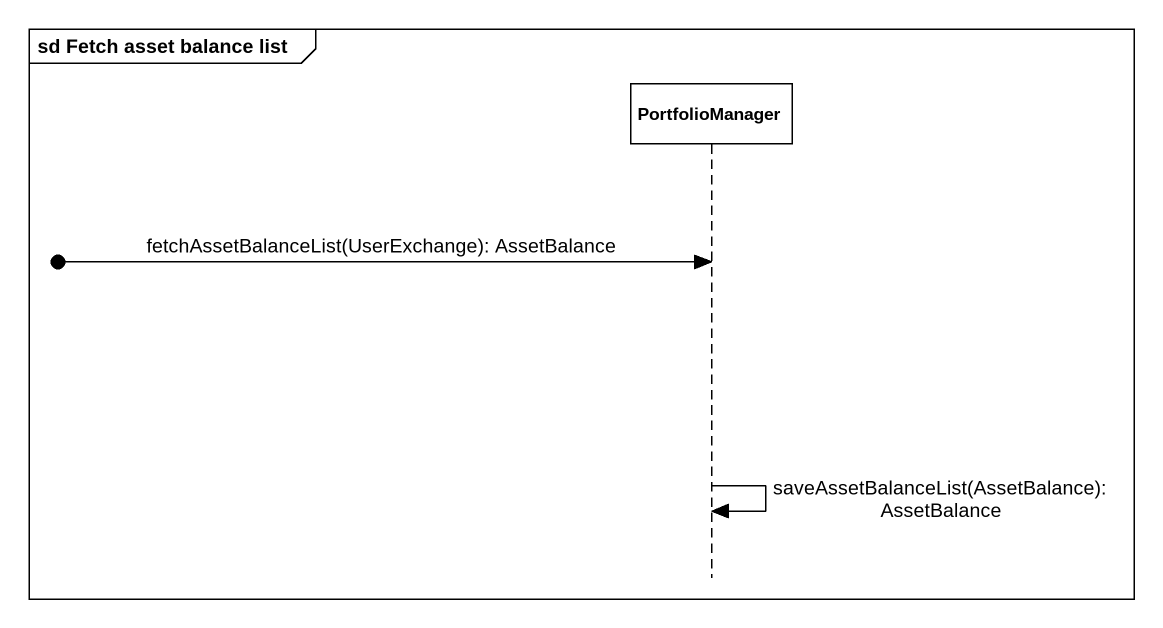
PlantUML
@startuml
mainframe sd Fetch asset balance list
hide footbox
participant PortfolioManager

[o-> PortfolioManager : fetchAssetBalanceList(UserExchange): AssetBalance
PortfolioManager -> PortfolioManager : saveAssetBalanceList(AssetBalance): AssetBalance
@enduml
